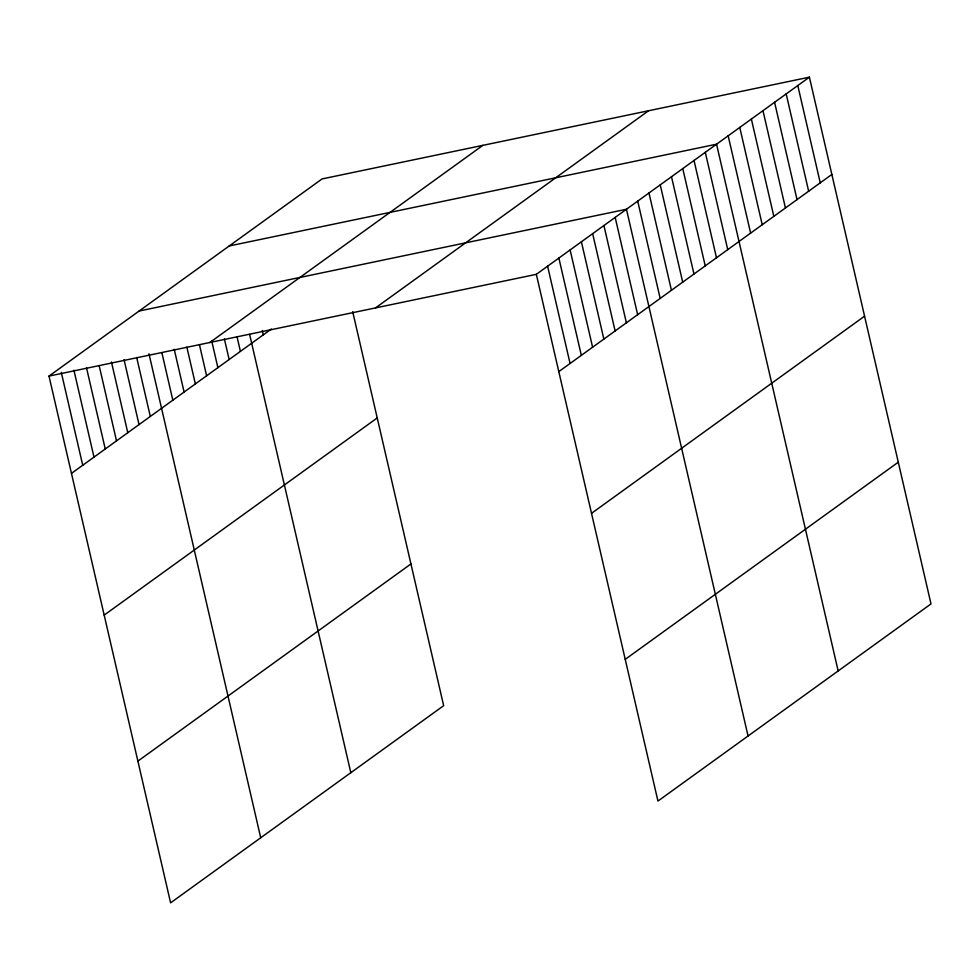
<?xml version="1.0" encoding="UTF-8"?>
<svg xmlns="http://www.w3.org/2000/svg" width="980" height="980" viewBox="0 0 980 980"><rect width="100%" height="100%" fill="white"/><g stroke="black" fill="none" stroke-linecap="round" stroke-linejoin="round"><path stroke-width="1.47" d="M352.69 311.652L443.658 705.673L170.606 902.837L49 376.087L322.053 178.936L809.394 77.163L931 603.913L657.948 801.064L536.342 274.327L809.394 77.163M209.818 342.51L482.871 145.346M71.467 473.389L271.399 329.01M375.524 307.916L648.564 110.752M104.174 615.109L377.227 417.946M558.808 371.616L831.848 174.464M137.886 761.117L410.938 563.953M591.516 513.336L864.568 316.173M625.228 659.356L898.28 462.193M229.21 245.968L716.552 144.195L838.157 670.945M139.111 311.028L626.453 209.267L748.058 736.005M49 376.087L536.342 274.327M797.793 85.542L820.248 182.844M786.181 93.921L808.647 191.222M774.58 102.3L797.034 199.602M762.979 110.679L785.433 207.981M751.366 119.058L773.833 216.36M739.765 127.437L762.232 224.739M728.164 135.816L750.619 233.118M705.294 152.329L727.748 249.631M694.024 160.463L716.49 257.764M682.766 168.597L705.233 265.886M671.496 176.731L693.963 274.02M660.238 184.865L682.705 282.154M648.981 192.999L671.435 290.288M637.711 201.133L660.177 298.422M615.183 217.401L637.649 314.69M603.925 225.535L626.379 322.824M592.655 233.669L615.122 330.958M581.397 241.791L603.851 339.092M570.127 249.925L592.594 347.226M558.87 258.059L581.324 355.36M547.6 266.193L570.066 363.482M262.26 330.456L263.277 334.878M249.631 334.413L350.816 772.706M237.013 336.655L240.406 351.391M224.383 338.884L229.149 359.525M211.754 341.126L217.891 367.659M199.479 344.838L206.621 375.793M186.849 347.067L195.363 383.927M174.232 349.309L184.093 392.061M161.945 353.021L172.835 400.195M148.972 353.78L260.717 837.765M136.698 357.492L150.308 416.451M124.068 359.721L139.038 424.585M111.438 361.963L127.78 432.719M99.164 365.675L116.51 440.853M86.534 367.904L105.252 448.987M73.904 370.146L93.994 457.121M61.287 372.388L82.724 465.255"/></g></svg>
